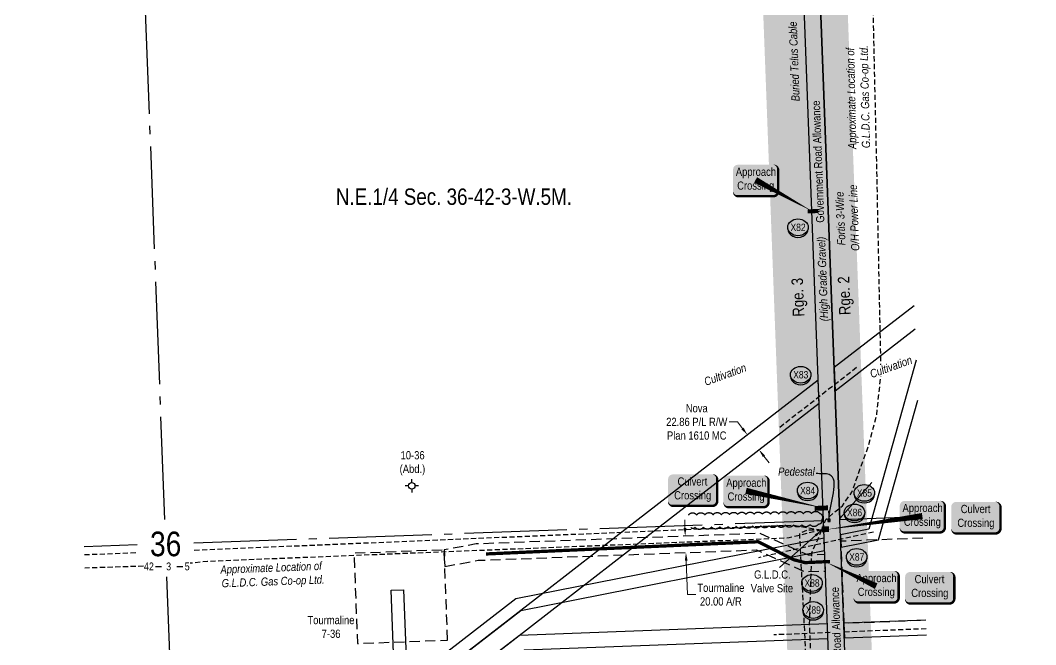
# Model space of a CAD drawing. Extents: x 665644 to 688844, y 5825051 to 5844826.
# Drawn here: x 682309 to 683546, y 5837903 to 5838665 of the extents above; entities that cross this region are included whole.
import ezdxf
from ezdxf.enums import TextEntityAlignment as Align

# ---------------------------------------------------------------- set-up
doc = ezdxf.new("R2010")
doc.units = 0
doc.header["$LTSCALE"] = 5
doc.header["$PDSIZE"] = 0.5
for name, pattern in [('0', [1, 1, 0]), ('foc-ACCESSROAD', [3.75, 2.5, -1.25]), ('foc-QUARTERLINE', [33, 25, -3, 2, -3]), ('UG_PIPE', [1.875, 1.25, -0.625])]:
    doc.linetypes.add(name, pattern=pattern)
doc.layers.get('Defpoints').update_dxf_attribs({"color": 9})
for name, color, linetype in [('10', 1, 'Continuous'), ('9', 3, 'Continuous'), ('AS-PIPE-UG', 44, 'UG_PIPE'), ('AS-PIPE-UG-T', 44, 'Continuous'), ('AS-POWER', 104, 'foc-POWER'), ('AS-ROADS', 254, 'Continuous'), ('AS-TELEPHONE', 224, 'foc-TEL'), ('AS-TELEPHONE-T', 224, 'Continuous'), ('C-SYMBOL', 7, 'Continuous'), ('CG-NOTES', 7, 'Continuous'), ('D-TXT', 6, 'Continuous'), ('F-AR', 190, 'foc-ACCESSROAD'), ('F-RW', 190, 'Continuous'), ('F-WS', 190, 'foc-ACCESSROAD'), ('F-WS-S', 190, 'Continuous'), ('L-ROAD-T', 7, 'Continuous'), ('L-SEC', 7, 'Continuous'), ('L-SECLBL', 7, 'Continuous'), ('L-SECQ', 8, 'foc-QUARTERLINE'), ('P-BUFFER-H 30m', 51, 'Continuous'), ('P-CROSSINGS', 250, 'Continuous'), ('T-BUSH', 110, '0')]:
    doc.layers.add(name, color=color, linetype=linetype)
for name, color, linetype, lineweight in [('F-AR-T', 190, 'Continuous', 9), ('F-RW-T', 190, 'Continuous', 9), ('T-TEXT', 48, 'Continuous', 18)]:
    doc.layers.add(name, color=color, linetype=linetype, lineweight=lineweight)
doc.layers.add('P-PROPOSED-WL4', color=7, linetype='Continuous', true_color=0x5b5bc8)
doc.styles.add('175L', font='ARIALN.TTF', dxfattribs={"height": 20})
doc.styles.add('80', font='ARIALN.TTF', dxfattribs={"height": 10})
doc.styles.add('80CG', font='ARIALN.TTF', dxfattribs={"height": 10})
doc.styles.add('80L', font='ARIALN.TTF', dxfattribs={"height": 10})
doc.styles.add('80LS', font='ARIALNI.TTF', dxfattribs={"height": 10})
doc.styles.add('Crossing', font='ARIALN.TTF', dxfattribs={"height": 10})
doc.styles.add('foc-LtypeFont', font='ARIALN.TTF', dxfattribs={"height": 7.35})
doc.styles.add('SIMPLEX', font='ARIALN.TTF')
doc.linetypes.add('foc-POWER', pattern='A,6,-1,["P",foc-LtypeFont,S=0.2,R=0,X=-0.625,Y=-0.75],-1.24,4', length=12.24)
doc.linetypes.add('foc-POWER-NOLINE', pattern='A,0,-4,["P",foc-LtypeFont,S=0.2,R=0,X=-0.625,Y=-0.75],-8.24', length=12.24)
doc.linetypes.add('foc-TEL', pattern='A,2,-1,["T",foc-LtypeFont,S=0.2,R=0,X=-0.425,Y=-0.75],-1.24,8', length=12.24)
doc.linetypes.add('foc-TEL-NOLINE', pattern='A,0,-2,["T",foc-LtypeFont,S=0.2,R=0,X=-0.425,Y=-0.75],-10.24', length=12.24)
doc.dimstyles.new('Compass 5 000', dxfattribs={"dimscale": 5, "dimtxt": 9, "dimasz": 2, "dimexe": 0.2, "dimexo": 0.0625, "dimgap": 0.5, "dimtad": 0, "dimtih": 1, "dimtoh": 1, "dimzin": 0, "dimdsep": 46, "dimtxsty": '80CG', "dimcen": 0.1, "dimse1": 1, "dimse2": 1, "dimclrd": 256, "dimclrt": 256, "dimaunit": 1, "dimadec": 4, "dimazin": 0, "dimtfac": 0.06, "dimtofl": 0, "dimtmove": 0, "dimatfit": 1, "dimfxl": 0.2, "dimtolj": 1, "dimtzin": 0, "dimlwd": -1, "dimarcsym": 0})

# ---------------------------------------------------------------- blocks, each defined once
blk = doc.blocks.new('L-SECLBL')
at = {"layer": '9', "color": 7}
for p, q in [((-5.1, -27.8), (-12.3, -27.8)), ((20.7, -27.8), (13.5, -27.8))]:
    blk.add_line(p, q, dxfattribs=at)
at = {"layer": '10', "color": 2, "style": 'SIMPLEX'}
blk.add_attdef('SEC', text='', height=30, dxfattribs=at).set_placement((0, 0), align=Align.MIDDLE)
at = {"layer": '10', "color": 5, "style": '80L'}
blk.add_attdef('TWP', text='', height=9.5, dxfattribs=at).set_placement((-14.4, -27.4), align=Align.MIDDLE_RIGHT)
blk.add_attdef('RGE', text='', height=9.5, dxfattribs=at).set_placement((3.6, -27.4), align=Align.MIDDLE_CENTER)
blk.add_attdef('MER', text='', height=9.5, dxfattribs=at).set_placement((23.2, -27.4), align=Align.MIDDLE_LEFT)
blk = doc.blocks.new('*U1129')
h = blk.add_hatch(color=59)
edge = h.paths.add_edge_path()
edge.add_line((-21.5, -20), (21.5, -20))
edge.add_arc((21.5, -14), 6, 270, 360)
edge.add_line((27.5, -14), (27.5, 12.5))
edge.add_arc((21.5, 12.5), 6, 0, 90)
edge.add_line((21.5, 18.5), (-21.5, 18.5))
edge.add_arc((-21.5, 12.5), 6, 90, 180)
edge.add_line((-27.5, 12.5), (-27.5, -14))
edge.add_arc((-21.5, -14), 6, 180, 270)
at = {"color": 1, "flags": 128}
blk.add_lwpolyline([(-62, 29.7, 0, 7.5, 0), (0, 0, 0, 0, 0)], format="xyseb", dxfattribs=at)
blk.add_lwpolyline([(-21.5, -20, 3, 3, 0), (21.5, -20, 3, 3, 0.414214), (27.5, -14, 3, 3, 0), (27.5, 12.5, 3, 0, 0.414214), (21.5, 18.5, 0, 0, 0), (-21.5, 18.5, 0, 0, 0.414214), (-27.5, 12.5, 0, 0, 0), (-27.5, -14, 0, 3, 0.414214)], format="xyseb", close=True, dxfattribs=at)
at = {"color": 1, "style": '80'}
blk.add_attdef('ENTER_TEXT_001', (-36, -5), '', height=10, dxfattribs=at)
blk = doc.blocks.new('*U1130')
h = blk.add_hatch(color=59)
edge = h.paths.add_edge_path()
edge.add_line((-21.5, -20), (21.5, -20))
edge.add_arc((21.5, -14), 6, 270, 360)
edge.add_line((27.5, -14), (27.5, 12.5))
edge.add_arc((21.5, 12.5), 6, 0, 90)
edge.add_line((21.5, 18.5), (-21.5, 18.5))
edge.add_arc((-21.5, 12.5), 6, 90, 180)
edge.add_line((-27.5, 12.5), (-27.5, -14))
edge.add_arc((-21.5, -14), 6, 180, 270)
at = {"color": 1, "flags": 128}
blk.add_lwpolyline([(-21.5, -20, 3, 3, 0), (21.5, -20, 3, 3, 0.414214), (27.5, -14, 3, 3, 0), (27.5, 12.5, 3, 0, 0.414214), (21.5, 18.5, 0, 0, 0), (-21.5, 18.5, 0, 0, 0.414214), (-27.5, 12.5, 0, 0, 0), (-27.5, -14, 0, 3, 0.414214)], format="xyseb", close=True, dxfattribs=at)
blk.add_lwpolyline([(-119.1, -16.8, 0, 7.5, 0), (0, 0, 0, 0, 0)], format="xyseb", dxfattribs=at)
at = {"color": 1, "style": '80'}
blk.add_attdef('ENTER_TEXT_001', (-36, -5), '', height=10, dxfattribs=at)
blk = doc.blocks.new('*U1131')
h = blk.add_hatch(color=59)
edge = h.paths.add_edge_path()
edge.add_line((-21.5, -20), (21.5, -20))
edge.add_arc((21.5, -14), 6, 270, 360)
edge.add_line((27.5, -14), (27.5, 12.5))
edge.add_arc((21.5, 12.5), 6, 0, 90)
edge.add_line((21.5, 18.5), (-21.5, 18.5))
edge.add_arc((-21.5, 12.5), 6, 90, 180)
edge.add_line((-27.5, 12.5), (-27.5, -14))
edge.add_arc((-21.5, -14), 6, 180, 270)
at = {"color": 1, "flags": 128}
blk.add_lwpolyline([(-21.5, -20, 3, 3, 0), (21.5, -20, 3, 3, 0.414214), (27.5, -14, 3, 3, 0), (27.5, 12.5, 3, 0, 0.414214), (21.5, 18.5, 0, 0, 0), (-21.5, 18.5, 0, 0, 0.414214), (-27.5, 12.5, 0, 0, 0), (-27.5, -14, 0, 3, 0.414214)], format="xyseb", close=True, dxfattribs=at)
blk.add_lwpolyline([(95.6, -21.2, 0, 7.5, 0), (0, 0, 0, 0, 0)], format="xyseb", dxfattribs=at)
at = {"color": 1, "style": '80'}
blk.add_attdef('ENTER_TEXT_001', (-36, -5), '', height=10, dxfattribs=at)
blk = doc.blocks.new('*U1132')
h = blk.add_hatch(color=59)
edge = h.paths.add_edge_path()
edge.add_line((-21.5, -20), (21.5, -20))
edge.add_arc((21.5, -14), 6, 270, 360)
edge.add_line((27.5, -14), (27.5, 12.5))
edge.add_arc((21.5, 12.5), 6, 0, 90)
edge.add_line((21.5, 18.5), (-21.5, 18.5))
edge.add_arc((-21.5, 12.5), 6, 90, 180)
edge.add_line((-27.5, 12.5), (-27.5, -14))
edge.add_arc((-21.5, -14), 6, 180, 270)
at = {"color": 1, "flags": 128}
blk.add_lwpolyline([(-21.5, -20, 3, 3, 0), (21.5, -20, 3, 3, 0.414214), (27.5, -14, 3, 3, 0), (27.5, 12.5, 3, 0, 0.414214), (21.5, 18.5, 0, 0, 0), (-21.5, 18.5, 0, 0, 0.414214), (-27.5, 12.5, 0, 0, 0), (-27.5, -14, 0, 3, 0.414214)], format="xyseb", close=True, dxfattribs=at)
blk.add_lwpolyline([(70, -38.8, 0, 7.5, 0), (0, 0, 0, 0, 0)], format="xyseb", dxfattribs=at)
at = {"color": 1, "style": '80'}
blk.add_attdef('ENTER_TEXT_001', (-36, -5), '', height=10, dxfattribs=at)
blk = doc.blocks.new('*U385')
h = blk.add_hatch(color=254)
edge = h.paths.add_edge_path()
edge.add_line((-24, -20), (24, -20))
edge.add_arc((24, -14), 6, 270, 360)
edge.add_line((30, -14), (30, 12.5))
edge.add_arc((24, 12.5), 6, 0, 90)
edge.add_line((24, 18.5), (-24, 18.5))
edge.add_arc((-24, 12.5), 6, 90, 180)
edge.add_line((-30, 12.5), (-30, -14))
edge.add_arc((-24, -14), 6, 180, 270)
at = {"color": 160, "flags": 128}
blk.add_lwpolyline([(-24, -20, 3, 3, 0), (24, -20, 3, 3, 0.414214), (30, -14, 3, 3, 0), (30, 12.5, 3, 0, 0.414214), (24, 18.5, 0, 0, 0), (-24, 18.5, 0, 0, 0.414214), (-30, 12.5, 0, 0, 0), (-30, -14, 0, 3, 0.414214)], format="xyseb", close=True, dxfattribs=at)
at = {"color": 160, "style": '80'}
blk.add_attdef('ENTER_TEXT_001', (-26.8, -4.9), '', height=10, dxfattribs=at)
blk = doc.blocks.new('*D1410')
at = {"layer": 'Defpoints', "color": 0, "transparency": 16777216}
for p in [(682902.7, 5838027.6), (682903.5, 5838007.6), (683120.1, 5838015.7)]:
    blk.add_point(p, dxfattribs=at)
at = {"layer": 'F-AR-T', "transparency": 16777216}
for p, q in [((683118.9, 5838045.7), (683118.6, 5838055.7)), ((683120.4, 5838005.7), (683122, 5837964.4)), ((683122, 5837964.4), (683132, 5837964.4))]:
    blk.add_line(p, q, dxfattribs=at)
for points in [[(683120.6, 5838045.7), (683117.3, 5838045.6), (683119.3, 5838035.7)], [(683122.1, 5838005.8), (683118.8, 5838005.6), (683120.1, 5838015.7)]]:
    blk.add_solid(points, dxfattribs=at)
at = {"layer": 'F-AR-T', "transparency": 16777216, "insert": (683162.7, 5837964.4), "char_height": 10, "attachment_point": 5, "style": '80CG'}
blk.add_mtext('\\A1;Tourmaline\\P20.00 A/R', dxfattribs=at)
blk = doc.blocks.new('*D1430')
at = {"layer": 'Defpoints', "color": 0, "transparency": 16777216}
for p in [(683193.6, 5838158), (683207.6, 5838139.9), (683209.1, 5838141.1)]:
    blk.add_point(p, dxfattribs=at)
at = {"layer": 'F-RW-T', "transparency": 16777216}
for p, q in [((683182.9, 5838175), (683172.9, 5838175)), ((683189, 5838167.1), (683182.9, 5838175)), ((683215.2, 5838133.2), (683221.4, 5838125.3))]:
    blk.add_line(p, q, dxfattribs=at)
for points in [[(683190.3, 5838168.1), (683187.7, 5838166.1), (683195.1, 5838159.2)], [(683216.6, 5838134.2), (683213.9, 5838132.2), (683209.1, 5838141.1)]]:
    blk.add_solid(points, dxfattribs=at)
at = {"layer": 'F-RW-T', "transparency": 16777216, "insert": (683133.3, 5838175), "char_height": 10, "attachment_point": 5, "style": '80CG'}
blk.add_mtext('\\A1;Nova\\P22.86 P/L R/W\\PPlan 1610 MC', dxfattribs=at)
blk = doc.blocks.new('xing2')
h = blk.add_hatch(color=50)
h.dxf.hatch_style = 1
edge = h.paths.add_edge_path()
edge.add_ellipse((0, 0), major_axis=(-12.5, 0), ratio=0.816297, start_angle=0, end_angle=360)
h = blk.add_hatch(color=250)
h.dxf.hatch_style = 1
edge = h.paths.add_edge_path()
edge.add_ellipse((0, -2), major_axis=(-12.5, 0), ratio=0.816297, start_angle=0, end_angle=180)
edge.add_line((12.5, -2), (12.5, 0))
edge.add_ellipse((0, 0), major_axis=(-12.5, 0), ratio=0.816297, start_angle=0, end_angle=180, ccw=False)
edge.add_line((-12.5, 0), (-12.5, -2))
at = {"color": 250}
blk.add_ellipse((0, 0), major_axis=(-12.5, 0), ratio=0.816297, dxfattribs=at)
blk.add_ellipse((0, -2), major_axis=(-12.5, 0), ratio=0.816297, start_param=0, end_param=3.141593, dxfattribs=at)
at = {"color": 250, "style": 'Crossing'}
blk.add_attdef('CROSSING', text='', height=9, dxfattribs=at).set_placement((0.1, 0), align=Align.MIDDLE_CENTER)
at = {"color": 250, "style": 'Crossing', "flags": 1}
for tag, p in [('OWNER', (0.1, -12.5)), ('DESCRIPTION', (0.1, -25.8)), ('LOCATION', (0.1, -39.3)), ('DWG_REF', (0.1, -52.8))]:
    blk.add_attdef(tag, text='', height=9, dxfattribs=at).set_placement(p, align=Align.MIDDLE_CENTER)
blk = doc.blocks.new('GABD')
for p, q in [((-0.81, 0), (-1.62, 0)), ((0, 0.81), (0, 1.62)), ((1.62, 0), (0.81, 0)), ((0, -0.81), (0, -1.62))]:
    blk.add_line(p, q)
blk.add_circle((0, 0), 0.8)

msp = doc.modelspace()

# ---------------------------------------------------------------- hatches: boundary and pattern name
at = {"layer": 'AS-TELEPHONE-T'}
h = msp.add_hatch(color=256, dxfattribs=at)
h.dxf.hatch_style = 1
h.paths.add_polyline_path([(683296.016, 5838056.622), (683293.016, 5838056.622), (683293.016, 5838053.622), (683296.016, 5838053.622)])
at = {"layer": 'P-BUFFER-H 30m'}
h = msp.add_hatch(color=256, dxfattribs=at)
h.dxf.hatch_style = 1
edge = h.paths.add_edge_path()
edge.add_line((677193.269, 5828855.566), (677090.336, 5828851.801))
edge.add_line((677090.336, 5828851.801), (677088.023, 5828904.381))
edge.add_arc((677137.974, 5828906.578), 50, 92.094528, 182.519115, ccw=False)
edge.add_line((677136.147, 5828956.545), (677941.688, 5828986.006))
edge.add_line((677941.688, 5828986.006), (678734.42, 5829015.192))
edge.add_line((678734.42, 5829015.192), (678774.367, 5829016.654))
edge.add_line((678774.367, 5829016.654), (678795.396, 5829017.452))
edge.add_arc((678838.014, 5828991.303), 50, 92.178655, 148.468111, ccw=False)
edge.add_line((678836.113, 5829041.267), (679095.938, 5829051.152))
edge.add_line((679095.938, 5829051.152), (679103.036, 5829053.873))
edge.add_arc((679120.935, 5829007.187), 50, 92.18666, 110.977343, ccw=False)
edge.add_line((679119.028, 5829057.15), (679561.069, 5829074.029))
edge.add_arc((679566.877, 5829024.367), 50, 92.195397, 96.670962, ccw=False)
edge.add_line((679564.962, 5829074.33), (680316.8, 5829103.153))
edge.add_line((680316.8, 5829103.153), (680289.023, 5829852.071))
edge.add_line((680289.023, 5829852.071), (680264.048, 5830522.758))
edge.add_arc((680314.013, 5830524.619), 50, 133.261285, 182.132573, ccw=False)
edge.add_line((680279.747, 5830561.031), (680276.19, 5830656.553))
edge.add_line((680276.19, 5830656.553), (680246.206, 5831460.205))
edge.add_line((680246.206, 5831460.205), (680215.344, 5832284.366))
edge.add_arc((680265.309, 5832286.237), 50, 92.148626, 182.144523, ccw=False)
edge.add_line((680263.435, 5832336.202), (681068.877, 5832366.421))
edge.add_line((681068.877, 5832366.421), (681821.394, 5832394.722))
edge.add_line((681821.394, 5832394.722), (681805.592, 5832816.244))
edge.add_arc((681855.557, 5832818.117), 50, 143.113192, 182.146882, ccw=False)
edge.add_line((681815.566, 5832848.129), (681834.727, 5832873.661))
edge.add_arc((681874.718, 5832843.649), 50, 2.145927, 143.113192, ccw=False)
edge.add_line((681924.683, 5832845.521), (681941.407, 5832399.199))
edge.add_line((681941.407, 5832399.199), (682694.704, 5832426.991))
edge.add_line((682694.704, 5832426.991), (683448.053, 5832454.846))
edge.add_line((683448.053, 5832454.846), (683412.213, 5833411.237))
edge.add_arc((683462.178, 5833413.109), 50, 133.565482, 182.146115, ccw=False)
edge.add_line((683427.719, 5833449.338), (683406.04, 5834013.774))
edge.add_line((683406.04, 5834013.774), (683375.91, 5834817.728))
edge.add_line((683375.91, 5834817.728), (683346.274, 5835616.304))
edge.add_line((683346.274, 5835616.304), (683345.971, 5835624.47))
edge.add_arc((683395.936, 5835626.324), 50, 171.348033, 182.125311, ccw=False)
edge.add_arc((683395.097, 5835645.629), 50, 182.142372, 193.631033, ccw=False)
edge.add_line((683345.132, 5835643.76), (683345.021, 5835646.731))
edge.add_line((683345.021, 5835646.731), (683335.11, 5835911.648))
edge.add_arc((683366.567, 5835950.513), 50, 182.141669, 231.014692, ccw=False)
edge.add_line((683316.601, 5835948.644), (683298.039, 5836445.008))
edge.add_line((683298.039, 5836445.008), (683267.917, 5837249.164))
edge.add_line((683267.917, 5837249.164), (683237.717, 5838052.934))
edge.add_line((683237.717, 5838052.934), (683209.07, 5838812.752))
edge.add_line((683209.07, 5838812.752), (683139.449, 5838810.244))
edge.add_arc((683137.649, 5838860.212), 50, 205.68511, 272.063103, ccw=False)
edge.add_arc((683124.628, 5838876.927), 50, 182.119792, 230.149866, ccw=False)
edge.add_line((683074.663, 5838875.077), (683017.909, 5840408.349))
edge.add_arc((683049.4, 5840447.187), 50, 182.145622, 230.963518, ccw=False)
edge.add_line((682999.435, 5840445.315), (682997.691, 5840491.846))
edge.add_line((682997.691, 5840491.846), (682967.908, 5841296.329))
edge.add_line((682967.908, 5841296.329), (682938.387, 5842093.709))
edge.add_arc((682988.352, 5842095.559), 50, 111.056679, 182.120317, ccw=False)
edge.add_arc((683005.084, 5842106.218), 50, 91.93417, 133.94126, ccw=False)
edge.add_line((683003.396, 5842156.19), (683115.102, 5842159.962))
edge.add_arc((683116.789, 5842109.99), 50, 73.049626, 91.934171, ccw=False)
edge.add_arc((683171.26, 5842288.71), 136.837, 253.049626, 272.060035)
edge.add_arc((683177.977, 5842101.994), 50, 91.934143, 92.060035, ccw=False)
edge.add_line((683176.289, 5842151.966), (683814.64, 5842173.523))
edge.add_line((683814.64, 5842173.523), (684621.661, 5842200.776))
edge.add_line((684621.661, 5842200.776), (684641.583, 5842201.582))
edge.add_line((684641.583, 5842201.582), (685446.139, 5842234.14))
edge.add_line((685446.139, 5842234.14), (685960.118, 5842255.042))
edge.add_arc((685970.6, 5841999.021), 256.236, 75.235843, 92.344426, ccw=False)
edge.add_arc((686023.158, 5842198.447), 50, 25.111824, 75.237538, ccw=False)
edge.add_line((686068.432, 5842219.666), (686069.06, 5842218.328))
edge.add_line((686069.06, 5842218.328), (686069.117, 5842218.206))
edge.add_line((686069.117, 5842218.206), (686151.794, 5842041.802))
edge.add_line((686151.794, 5842041.802), (686199.9, 5842064.349))
edge.add_arc((686221.119, 5842019.075), 50, 28.961833, 115.111824, ccw=False)
edge.add_arc((684692.829, 5841173.26), 1796.733, 27.368596, 28.961833, ccw=False)
edge.add_arc((686159.441, 5842138.172), 189.59, 312.879002, 331.455065)
edge.add_arc((686369.908, 5842023.684), 50, 151.393766, 151.455059, ccw=False)
edge.add_line((686326.011, 5842047.623), (686381.479, 5842149.331))
edge.add_arc((686653.533, 5842001.316), 309.713, 123.621492, 151.450949, ccw=False)
edge.add_arc((686531.973, 5842256.565), 50, 92.201047, 176.958117, ccw=False)
edge.add_line((686530.053, 5842306.528), (686619.657, 5842309.972))
edge.add_arc((686643.221, 5842265.873), 50, 92.204612, 118.118042, ccw=False)
edge.add_line((686641.298, 5842315.836), (687072.891, 5842332.451))
edge.add_line((687072.891, 5842332.451), (687822.064, 5842360.601))
edge.add_line((687822.064, 5842360.601), (687807.746, 5842732.726))
edge.add_line((687807.746, 5842732.726), (687793.2, 5843110.266))
edge.add_line((687793.2, 5843110.266), (687764.495, 5843859.411))
edge.add_line((687764.495, 5843859.411), (687743.267, 5843858.637))
edge.add_arc((687741.445, 5843908.604), 50, 182.098258, 272.088052, ccw=False)
edge.add_line((687691.478, 5843906.773), (687690.919, 5843922.037))
edge.add_line((687690.919, 5843922.037), (687685.175, 5843921.826))
edge.add_arc((687683.342, 5843971.793), 50, 182.100577, 272.100577, ccw=False)
edge.add_line((687633.376, 5843969.96), (687633.266, 5843972.958))
edge.add_arc((687683.232, 5843974.791), 50, 92.100577, 182.100577, ccw=False)
edge.add_line((687681.4, 5844024.757), (687740.11, 5844026.91))
edge.add_arc((687741.943, 5843976.944), 50, 2.098258, 92.100577, ccw=False)
edge.add_line((687791.909, 5843978.775), (687792.469, 5843963.499))
edge.add_line((687792.469, 5843963.499), (687813.608, 5843964.27))
edge.add_arc((687815.43, 5843914.303), 50, 2.194388, 92.088052, ccw=False)
edge.add_line((687865.394, 5843916.218), (687896.124, 5843114.22))
edge.add_line((687896.124, 5843114.22), (687910.67, 5842736.689))
edge.add_line((687910.67, 5842736.689), (687927.027, 5842311.553))
edge.add_arc((687877.064, 5842309.631), 50, -87.848159, 2.203367, ccw=False)
edge.add_line((687878.942, 5842259.666), (687076.807, 5842229.526))
edge.add_line((687076.807, 5842229.526), (686670.09, 5842213.869))
edge.add_arc((686646.522, 5842257.966), 50, 272.201051, 298.122091, ccw=False)
edge.add_line((686648.442, 5842208.003), (686596.388, 5842206.002))
edge.add_arc((686560.226, 5842240.533), 50, 291.298983, 316.321618, ccw=False)
edge.add_arc((686653.529, 5842001.211), 206.866, 111.298983, 121.896872)
edge.add_arc((686653.557, 5842001.471), 206.66, 121.941438, 151.489667)
edge.add_arc((686425.335, 5842125.444), 53.06, 331.393824, 331.484794, ccw=False)
edge.add_line((686471.918, 5842100.039), (686416.45, 5841998.332))
edge.add_arc((686159.441, 5842138.172), 292.59, 301.108355, 331.449231, ccw=False)
edge.add_arc((686284.777, 5841930.468), 50, 298.449673, 301.108355, ccw=False)
edge.add_line((686308.597, 5841886.506), (686291.758, 5841877.383))
edge.add_arc((686267.939, 5841921.345), 50, 205.404975, 298.449673, ccw=False)
edge.add_arc((684692.829, 5841173.26), 1693.733, 25.404975, 25.750387)
edge.add_arc((684692.829, 5841173.26), 1693.733, 25.750387, 25.872374)
edge.add_arc((684692.829, 5841173.26), 1693.733, 25.872374, 27.286963)
edge.add_line((686198.086, 5841949.747), (686147.516, 5841926.046))
edge.add_arc((686126.297, 5841971.32), 50, 205.111824, 295.111824, ccw=False)
edge.add_line((686081.023, 5841950.1), (685986.671, 5842151.411))
edge.add_arc((685970.594, 5841998.967), 153.289, 83.979554, 92.346249)
edge.add_line((685964.318, 5842152.128), (685450.314, 5842131.225))
edge.add_line((685450.314, 5842131.225), (684645.747, 5842098.667))
edge.add_line((684645.747, 5842098.667), (684625.647, 5842097.854))
edge.add_arc((684623.626, 5842147.813), 50, 271.93414, 272.316338, ccw=False)
edge.add_line((684625.314, 5842097.841), (683818.117, 5842070.582))
edge.add_line((683818.117, 5842070.582), (683179.82, 5842049.027))
edge.add_arc((683171.26, 5842288.71), 239.836, 255.283109, 272.045257, ccw=False)
edge.add_line((683110.332, 5842056.742), (683042.91, 5842054.466))
edge.add_line((683042.91, 5842054.466), (683070.838, 5841300.139))
edge.add_line((683070.838, 5841300.139), (683100.62, 5840495.68))
edge.add_line((683100.62, 5840495.68), (683101.228, 5840479.451))
edge.add_arc((683069.751, 5840440.602), 50, 2.119826, 50.984286, ccw=False)
edge.add_line((683119.717, 5840442.452), (683176.263, 5838914.799))
edge.add_arc((683139.864, 5838880.519), 50, 43.036828, 43.28391, ccw=False)
edge.add_line((683176.41, 5838914.642), (683258.239, 5838917.59))
edge.add_arc((683260.039, 5838867.622), 50, 2.159178, 92.063103, ccw=False)
edge.add_line((683310.003, 5838869.506), (683340.644, 5838056.808))
edge.add_line((683340.644, 5838056.808), (683370.844, 5837253.025))
edge.add_line((683370.844, 5837253.025), (683400.967, 5836448.86))
edge.add_line((683400.967, 5836448.86), (683418.01, 5835993.127))
edge.add_arc((683386.553, 5835954.262), 50, 2.142401, 51.013902, ccw=False)
edge.add_line((683436.518, 5835956.131), (683446.074, 5835700.688))
edge.add_line((683446.074, 5835700.688), (683600.399, 5835706.872))
edge.add_line((683600.399, 5835706.872), (683603.406, 5835706.992))
edge.add_line((683603.406, 5835706.992), (684089.691, 5835726.416))
edge.add_line((684089.691, 5835726.416), (684311.983, 5835735.295))
edge.add_line((684311.983, 5835735.295), (684841.261, 5835756.416))
edge.add_line((684841.261, 5835756.416), (684873.734, 5835780.118))
edge.add_arc((684903.212, 5835739.731), 50, 36.125072, 126.125473, ccw=False)
edge.add_line((684943.598, 5835769.209), (684946.083, 5835765.805))
edge.add_line((684946.083, 5835765.805), (684975.416, 5835766.987))
edge.add_arc((684977.43, 5835717.028), 50, -29.571573, 92.308021, ccw=False)
edge.add_line((685020.917, 5835692.352), (685015.074, 5835682.056))
edge.add_line((685015.074, 5835682.056), (685003.195, 5835661.117))
edge.add_arc((684959.707, 5835685.791), 50, 272.287823, 330.431041, ccw=False)
edge.add_line((684961.703, 5835635.831), (684201.401, 5835605.456))
edge.add_line((684201.401, 5835605.456), (683450.859, 5835575.476))
edge.add_line((683450.859, 5835575.476), (683478.838, 5834821.566))
edge.add_line((683478.838, 5834821.566), (683508.966, 5834017.678))
edge.add_line((683508.966, 5834017.678), (683532.198, 5833412.795))
edge.add_arc((683482.235, 5833410.876), 50, -46.492144, 2.199485, ccw=False)
edge.add_line((683516.657, 5833374.612), (683552.966, 5832405.714))
edge.add_arc((683503.001, 5832403.842), 50, -87.882475, 2.146115, ccw=False)
edge.add_line((683504.849, 5832353.876), (682698.506, 5832324.062))
edge.add_line((682698.506, 5832324.062), (681892.272, 5832294.317))
edge.add_arc((681890.428, 5832344.283), 50, 264.057705, 272.112898, ccw=False)
edge.add_arc((681876.342, 5832343.751), 50, 272.153458, 280.264602, ccw=False)
edge.add_line((681878.221, 5832293.787), (681072.743, 5832263.494))
edge.add_line((681072.743, 5832263.494), (680320.255, 5832235.262))
edge.add_line((680320.255, 5832235.262), (680349.134, 5831464.053))
edge.add_line((680349.134, 5831464.053), (680379.118, 5830660.39))
edge.add_line((680379.118, 5830660.39), (680384.188, 5830524.23))
edge.add_arc((680334.223, 5830522.37), 50, -46.738895, 2.132739, ccw=False)
edge.add_line((680368.489, 5830485.958), (680391.951, 5829855.896))
edge.add_line((680391.951, 5829855.896), (680421.691, 5829054.073))
edge.add_arc((680371.726, 5829052.22), 50, -87.804603, 2.124156, ccw=False)
edge.add_line((680373.641, 5829002.256), (679575.799, 5828971.671))
edge.add_arc((679569.977, 5829021.331), 50, 272.18666, 276.68636, ccw=False)
edge.add_line((679571.885, 5828971.367), (679131.721, 5828954.56))
edge.add_line((679131.721, 5828954.56), (679124.62, 5828951.838))
edge.add_arc((679106.72, 5828998.524), 50, 272.178655, 290.977343, ccw=False)
edge.add_line((679108.621, 5828948.56), (678884.591, 5828940.037))
edge.add_arc((678841.971, 5828966.182), 50, 272.187731, 328.473443, ccw=False)
edge.add_line((678843.88, 5828916.218), (678778.197, 5828913.709))
edge.add_arc((678776.288, 5828963.673), 50, 272.073065, 272.187731, ccw=False)
edge.add_line((678778.097, 5828913.705), (678738.127, 5828912.259))
edge.add_line((678738.127, 5828912.259), (677945.465, 5828883.075))
edge.add_line((677945.465, 5828883.075), (677193.269, 5828855.566))

# ---------------------------------------------------------------- linework, layer by layer
at = {"layer": 'AS-PIPE-UG', "flags": 128}
for points in [[(683285.731, 5838043.209), (683290.464, 5838055.818), (683310.821, 5838072.73), (683322.25, 5838089.164), (683342.84, 5838146.415), (683352.524, 5838182.283), (683358.007, 5838234.454), (683353.186, 5838466.994), (683344.179, 5838867.848), (683332.682, 5839233.412), (683332.682, 5839413.825), (683329.534, 5839520.15), (683328.097, 5839689.236), (683327.617, 5839702.648), (683325.278, 5840178.727), (683322.796, 5840205.996), (683337.84, 5840250.076)], [(683328.219, 5838241.194), (683234.542, 5838168.359)], [(683285.731, 5838043.209), (683276.013, 5838040.985), (683245.935, 5838033.495), (683213.807, 5838032.01), (682536.864, 5838004.829), (682515.638, 5838002.634)], [(682520.899, 5838018.749), (683250.115, 5838049.222), (683285.731, 5838043.209)], [(683233.43, 5837251.563), (683166.989, 5837468.326), (683152.614, 5837743.629), (683159.391, 5837749.435), (683278.467, 5837751.437), (683270.808, 5837929.147), (683273.499, 5838015.299), (683285.731, 5838043.209)], [(683285.731, 5838043.209), (683268.314, 5838043.078), (683258.393, 5838038.819), (683276.93, 5837679.067), (683273.607, 5837652.258), (683265.94, 5837629.923), (683259.904, 5837607.913), (683254.358, 5837607.75)], [(683348.556, 5838040.697), (683208.387, 5838009.469)], [(682386.964, 5838013.152), (682451.404, 5838015.845)], [(682458.889, 5837999.08), (682387.57, 5837996.733)], [(683413.05, 5837922.709), (683313.04, 5837918.742)], [(683295.937, 5837918.064), (683227.074, 5837915.333)], [(683295.937, 5837918.064), (683227.074, 5837915.333)]]:
    msp.add_lwpolyline(points, dxfattribs=at)
at = {"layer": 'AS-POWER', "linetype": 'foc-POWER-NOLINE', "flags": 128}
msp.add_lwpolyline([(683338.104, 5837251.819), (683307.897, 5838055.585), (683277.37, 5838865.269)], dxfattribs=at)
at = {"layer": 'AS-POWER', "flags": 128}
msp.add_lwpolyline([(683307.832, 5838057.312), (683346.741, 5838101.088)], dxfattribs=at)
at = {"layer": 'AS-ROADS', "flags": 128}
for points, const_width in [([(683281.574, 5838432.198), (683268.584, 5838431.708)], 5), ([(683293.232, 5838070.188), (683277.029, 5838069.512)], 6), ([(683294.545, 5838044.233), (683285.705, 5838043.901)], 7), ([(683295.622, 5838004.815), (683265.375, 5838003.398), (683251.612, 5838006.94), (683208.21, 5838028.915), (682876.41, 5838013.997)], 4)]:
    msp.add_lwpolyline(points, dxfattribs=dict(at, const_width=const_width))
at = {"layer": 'AS-TELEPHONE', "linetype": 'foc-TEL-NOLINE', "flags": 128}
msp.add_lwpolyline([(683378.194, 5835642.744), (683348.12, 5836446.855), (683317.998, 5837251.014), (683287.798, 5838054.79), (683257.27, 5838864.495)], dxfattribs=at)
at = {"layer": 'AS-TELEPHONE-T', "flags": 128}
msp.add_lwpolyline([(683296.016, 5838056.622), (683293.016, 5838056.622), (683293.016, 5838053.622), (683296.016, 5838053.622)], close=True, dxfattribs=at)
msp.add_lwpolyline([(683293.016, 5838056.622), (683296.016, 5838053.622)], dxfattribs=at)
at = {"layer": 'F-AR', "flags": 128}
msp.add_lwpolyline([(682826.218, 5837998.683), (682866.695, 5838006.223), (683206.102, 5838018.918), (683265.453, 5837992.287), (683290.112, 5837993.213), (683289.361, 5838013.199), (683269.375, 5838012.448), (683210.026, 5838039.079), (682864.477, 5838026.154), (682825.459, 5838018.885)], close=True, dxfattribs=at)
at = {"layer": 'F-RW', "flags": 128}
for points in [[(683398.295, 5838316.714), (683300.899, 5838241.202), (683301.958, 5838213.101), (683399.347, 5838288.608)], [(683400.775, 5838250.472), (683342.976, 5838044.194), (683308.583, 5838037.384), (683309.155, 5838022.207), (683354.931, 5838031.271), (683402.612, 5838201.438)], [(682405.26, 5837518.025), (682502.232, 5837593.154), (682969.09, 5837955.063), (683088.584, 5838047.694), (683282.401, 5838197.941), (683281.341, 5838226.039), (683049.482, 5838046.302), (682945.497, 5837965.693), (682919.039, 5837945.183), (682501.233, 5837621.302), (682404.221, 5837546.14)], [(682404.221, 5837546.14), (682501.233, 5837621.302), (682791.803, 5837846.556), (682919.039, 5837945.183), (683289.176, 5838018.254), (683288.603, 5838033.427), (682912.654, 5837959.21), (682500.539, 5837639.74), (682403.54, 5837564.588)], [(682764.114, 5837882.162), (682760.733, 5837969.713), (682775.719, 5837970.288), (682778.94, 5837887.594)], [(683412.651, 5837933.363), (683312.634, 5837929.604), (683313.308, 5837911.617), (683413.327, 5837915.376)], [(682422.202, 5837059.569), (682523.829, 5837063.229), (682712.083, 5837199.243), (682802.086, 5837264.358), (682793.315, 5837581.544), (682869.506, 5837855.09), (682923.521, 5837896.962), (683293.206, 5837910.862), (683292.53, 5837928.849), (682917.064, 5837914.732), (682853.766, 5837865.663), (682775.247, 5837583.759), (682783.662, 5837279.421), (682689.407, 5837211.291), (682516.019, 5837085.962), (682421.374, 5837082.554)]]:
    msp.add_lwpolyline(points, dxfattribs=at)
at = {"layer": 'F-WS', "flags": 128}
msp.add_lwpolyline([(683408.909, 5838033.293), (683308.876, 5838029.534), (683312.632, 5837929.604), (683412.651, 5837933.363)], dxfattribs=at)
msp.add_lwpolyline([(682829.589, 5837908.963), (682825.459, 5838018.885), (682715.536, 5838014.755), (682719.666, 5837904.833)], close=True, dxfattribs=at)
at = {"layer": 'L-SEC', "flags": 128}
for points in [[(683287.798, 5838054.79), (683257.27, 5838864.495)], [(683277.37, 5838865.269), (683307.897, 5838055.585)], [(683338.104, 5837251.819), (683307.897, 5838055.585)], [(683317.998, 5837251.014), (683287.798, 5838054.79)]]:
    msp.add_lwpolyline(points, dxfattribs=at)
at = {"layer": 'L-SECQ', "flags": 128}
for points in [[(682484.858, 5838056.213), (682455.516, 5838835.613)], [(683407.718, 5838059.183), (683307.897, 5838055.585)], [(682520.429, 5838027.458), (683287.798, 5838054.79)], [(682451.19, 5838024.992), (682386.611, 5838022.691)], [(682516.149, 5837222.136), (682487.486, 5837986.263)]]:
    msp.add_lwpolyline(points, dxfattribs=at)
at = {"layer": 'T-BUSH', "flags": 128}
msp.add_lwpolyline([(683123.285, 5838061.471, -0.52056705), (683133.283, 5838061.593, -0.52056705), (683143.281, 5838061.716, -0.52056705), (683153.279, 5838061.838, -0.52056705), (683163.277, 5838061.96, -0.52056705), (683173.275, 5838062.083, -0.52056705), (683183.273, 5838062.205, -0.52056705), (683193.271, 5838062.328, -0.52056705), (683203.269, 5838062.45, -0.52056705), (683213.268, 5838062.572, -0.52056705), (683223.266, 5838062.695, -0.52056705), (683233.264, 5838062.817, -0.52056705), (683243.262, 5838062.939, -0.52056705), (683253.26, 5838063.062, -0.52056705), (683263.258, 5838063.184, -0.52056705), (683273.256, 5838063.306, -0.52056705), (683283.254, 5838063.429, -0.52056705), (683285.636, 5838055.842, -0.52056705), (683281.268, 5838050.103, -0.52056705), (683271.273, 5838049.854, -0.52056705), (683261.277, 5838049.605, -0.52056705), (683251.281, 5838049.356, -0.52056705), (683241.285, 5838049.107, -0.52056705), (683231.29, 5838048.858, -0.52056705), (683221.294, 5838048.609, -0.52056705), (683211.298, 5838048.36, -0.52056705), (683201.303, 5838048.111, -0.52056705), (683191.307, 5838047.862, -0.52056705), (683181.311, 5838047.612, -0.52056705), (683171.316, 5838047.363, -0.52056705), (683161.32, 5838047.114, -0.52056705), (683151.324, 5838046.865, -0.52056705), (683141.328, 5838046.616, -0.52056705), (683131.333, 5838046.367, -0.52056705), (683126.156, 5838046.238, -0.52056705)], format="xyb", dxfattribs=at)

# ---------------------------------------------------------------- block references
at = {"layer": 'CG-NOTES'}
ref = msp.add_blockref('*U1132', (683205.029, 5838470.146), dxfattribs=dict(at, xscale=0.998951045218288, yscale=0.998951045218288, zscale=0.998951045218288))
ref.add_attrib('ENTER_TEXT_001', 'Approach', (683180.93, 5838475.033), dxfattribs={"layer": '0', "color": 1, "height": 9.9895, "style": '80'})
ref.add_attrib('ENTER_TEXT_002', 'Crossing', (683182.576, 5838458.206), dxfattribs={"layer": '0', "color": 1, "height": 9.9895, "style": '80'})
ref = msp.add_blockref('*U385', (683128.28, 5838092.574), dxfattribs=at)
ref.add_attrib('ENTER_TEXT_001', 'Culvert', (683109.9, 5838097.377), dxfattribs={"layer": '0', "color": 160, "height": 10, "style": '80'})
ref.add_attrib('ENTER_TEXT_002', 'Crossing', (683105.804, 5838080.533), dxfattribs={"layer": '0', "color": 160, "height": 10, "style": '80'})
ref = msp.add_blockref('*U1131', (683193.331, 5838090.98), dxfattribs=dict(at, xscale=0.998951045218288, yscale=0.998951045218288, zscale=0.998951045218288))
ref.add_attrib('ENTER_TEXT_001', 'Approach', (683169.233, 5838095.867), dxfattribs={"layer": '0', "color": 1, "height": 9.9895, "style": '80'})
ref.add_attrib('ENTER_TEXT_002', 'Crossing', (683170.879, 5838079.04), dxfattribs={"layer": '0', "color": 1, "height": 9.9895, "style": '80'})
ref = msp.add_blockref('*U1130', (683408.223, 5838060.227), dxfattribs=dict(at, xscale=0.998951045218288, yscale=0.998951045218288, zscale=0.998951045218288))
ref.add_attrib('ENTER_TEXT_001', 'Approach', (683384.125, 5838065.114), dxfattribs={"layer": '0', "color": 1, "height": 9.9895, "style": '80'})
ref.add_attrib('ENTER_TEXT_002', 'Crossing', (683385.771, 5838048.287), dxfattribs={"layer": '0', "color": 1, "height": 9.9895, "style": '80'})
ref = msp.add_blockref('*U385', (683473.468, 5838059.028), dxfattribs=at)
ref.add_attrib('ENTER_TEXT_001', 'Culvert', (683455.089, 5838063.831), dxfattribs={"layer": '0', "color": 160, "height": 10, "style": '80'})
ref.add_attrib('ENTER_TEXT_002', 'Crossing', (683450.992, 5838046.987), dxfattribs={"layer": '0', "color": 160, "height": 10, "style": '80'})
ref = msp.add_blockref('*U1129', (683352.018, 5837974.746), dxfattribs=dict(at, xscale=0.998951045218288, yscale=0.998951045218288, zscale=0.998951045218288))
ref.add_attrib('ENTER_TEXT_001', 'Approach', (683327.92, 5837979.633), dxfattribs={"layer": '0', "color": 1, "height": 9.9895, "style": '80'})
ref.add_attrib('ENTER_TEXT_002', 'Crossing', (683329.565, 5837962.806), dxfattribs={"layer": '0', "color": 1, "height": 9.9895, "style": '80'})
ref = msp.add_blockref('*U385', (683417.263, 5837973.547), dxfattribs=at)
ref.add_attrib('ENTER_TEXT_001', 'Culvert', (683398.883, 5837978.35), dxfattribs={"layer": '0', "color": 160, "height": 10, "style": '80'})
ref.add_attrib('ENTER_TEXT_002', 'Crossing', (683394.787, 5837961.506), dxfattribs={"layer": '0', "color": 160, "height": 10, "style": '80'})
at = {"layer": 'F-WS-S', "xscale": 4.999999999999987, "yscale": 4.999999999999987, "zscale": 4.999999999999987}
msp.add_blockref('GABD', (682785.85, 5838097.026), dxfattribs=at)
at = {"layer": 'L-SECLBL'}
msp.add_blockref('L-SECLBL', (682485.987, 5838026.231), dxfattribs=at).add_auto_attribs({'SEC': '36', 'TWP': '42', 'RGE': '3', 'MER': '5'})
at = {"layer": 'P-CROSSINGS'}
for p, values in [((683256.697, 5838412.275), {'CROSSING': 'X82'}), ((683259.98, 5838232.551), {'CROSSING': 'X83'}), ((683268.44, 5838091.286), {'CROSSING': 'X84'}), ((683337.593, 5838088.419), {'CROSSING': 'X85'}), ((683325.539, 5838064.543), {'CROSSING': 'X86'}), ((683328.208, 5838010.368), {'CROSSING': 'X87'}), ((683273.77, 5837978.602), {'CROSSING': 'X88'}), ((683275.249, 5837945.671), {'CROSSING': 'X89'})]:
    msp.add_blockref('xing2', p, dxfattribs=at).add_auto_attribs(values)

# ---------------------------------------------------------------- texts
at = {"layer": 'AS-PIPE-UG', "char_height": 10, "attachment_point": 1, "style": '175L'}
for insert, rotation in [((683318.411, 5838487.688), 91.287236), ((682532.714, 5837999.134), 2.156623)]:
    msp.add_mtext_dynamic_manual_height_columns('\\pi19.835;{\\fArial Narrow|b0|i1|c0|p34;Approximate Location of\\P\\pi20.759;G.L.D.C. Gas Co-op Ltd.}', width=164.71119, gutter_width=100, heights=[0], dxfattribs=dict(at, insert=insert, rotation=rotation))
at = {"layer": 'AS-PIPE-UG-T', "insert": (683198.514, 5837993.905), "char_height": 10, "attachment_point": 1, "style": '80L'}
msp.add_mtext_dynamic_manual_height_columns('\\pi4.6646;G.L.D.C.\\P\\pi0.62297;Valve Site', width=52.27595, gutter_width=50, heights=[0], dxfattribs=at)
at = {"layer": 'AS-POWER', "insert": (683304.934, 5838382.151), "char_height": 10, "attachment_point": 1, "rotation": 92.144985, "style": '175L'}
msp.add_mtext_dynamic_manual_height_columns('\\pi7.9797;{\\fArial Narrow|b0|i1|c0|p34;Fortis 3-Wire\\P\\pi0.57524;O/H Power Line}', width=80.67299, gutter_width=100, heights=[0], dxfattribs=at)
at = {"layer": 'AS-TELEPHONE', "linetype": 'foc-TEL-NOLINE', "insert": (683248.838, 5838565.456), "char_height": 10, "attachment_point": 1, "rotation": 92.125396, "style": '175L'}
msp.add_mtext_dynamic_manual_height_columns('\\pi0.29898;{\\fArial Narrow|b0|i1|c0|p34;Buried Telus Cable}', width=97.23506, gutter_width=100, heights=[0], dxfattribs=at)
at = {"layer": 'AS-TELEPHONE-T', "insert": (683232.515, 5838119.403), "char_height": 10, "attachment_point": 1, "style": '80L'}
msp.add_mtext_dynamic_manual_height_columns('{\\fArial Narrow|b0|i1|c0|p34;Pedestal}', width=9.29324, gutter_width=50, heights=[0], dxfattribs=at)
at = {"layer": 'C-SYMBOL', "color": 3, "style": '175L'}
msp.add_text('N.E.1/4 Sec. 36-42-3-W.5M.', height=20, dxfattribs=at).set_placement((682837.303, 5838433.675), align=Align.BOTTOM_CENTER)
at = {"layer": 'D-TXT', "color": 3, "char_height": 14, "attachment_point": 1, "rotation": 92.228473, "style": '80L'}
for s, width, insert in [('Rge. 3', 63.86109, (683250.442, 5838303.056)), ('Rge. 2', 73.75526, (683306.987, 5838305.004))]:
    msp.add_mtext_dynamic_manual_height_columns(s, width=width, gutter_width=47.5, heights=[0], dxfattribs=dict(at, insert=insert))
at = {"layer": 'F-RW', "insert": (682668.054, 5837938.374), "char_height": 10, "attachment_point": 1, "style": '175L'}
msp.add_mtext_dynamic_manual_height_columns('\\pi-9.2596;Tourmaline\\P\\pi8.0699;7-36', width=37.99511, gutter_width=100, heights=[0], dxfattribs=at)
at = {"layer": 'F-WS-S', "insert": (682765.304, 5838139.392), "char_height": 10, "attachment_point": 1, "style": '175L'}
msp.add_mtext_dynamic_manual_height_columns('\\pi6.9951;10-36\\P\\pi5.8525;(Abd.)', width=41.51409, gutter_width=100, heights=[0], dxfattribs=at)
at = {"layer": 'L-ROAD-T', "style": '80L'}
for p in [(683281.141, 5838492.369), (683304.181, 5837899.174)]:
    msp.add_text('Government Road Allowance', height=10, rotation=92.126839, dxfattribs=at).set_placement(p, align=Align.MIDDLE_CENTER)
at = {"layer": 'T-TEXT', "style": '80LS'}
for s, height, rotation, p in [('(High Grade Gravel)', 10, 92.126839, (683286.657, 5838349.266)), ('Cultivation', 9.99881, 20, (683167.892, 5838232.732))]:
    msp.add_text(s, height=height, rotation=rotation, dxfattribs=at).set_placement(p, align=Align.MIDDLE_CENTER)

# ---------------------------------------------------------------- dimensions: what is measured, and where the dimension line sits
at = {"layer": 'F-AR-T'}
dim = msp.add_linear_dim(base=(683120.069, 5838015.7), p1=(682902.716, 5838027.585), p2=(682903.464, 5838007.599), angle=272.142043, text='Tourmaline\\P20.00 A/R', dimstyle='Compass 5 000', dxfattribs=at)
dim.commit()
dim.dimension.update_dxf_attribs({"geometry": '*D1410', "text_midpoint": (683162.745, 5837964.405), "dimtype": 161})
at = {"layer": 'F-RW-T'}
dim = msp.add_linear_dim(base=(683209.118, 5838141.132), p1=(683193.561, 5838157.992), p2=(683207.564, 5838139.927), angle=307.782854, text='Nova\\P22.86 P/L R/W\\PPlan 1610 MC', dimstyle='Compass 5 000', dxfattribs=at)
dim.commit()
dim.dimension.update_dxf_attribs({"geometry": '*D1430', "text_midpoint": (683133.321, 5838175.003), "dimtype": 161})

# ---------------------------------------------------------------- leaders
at = {"layer": 'AS-PIPE-UG-T'}
msp.add_leader([(683285.731, 5838043.209), (683234.343, 5837997.662)], dimstyle='Compass 5 000', dxfattribs=at)
at = {"layer": 'AS-TELEPHONE-T', "path_type": 1}
msp.add_leader([(683294.652, 5838056.875), (683294.827, 5838110.696), (683278.853, 5838112.085)], dimstyle='Compass 5 000', override={"dimgap": 0.5, "dimtad": 0}, dxfattribs=at)

# ---------------------------------------------------------------- next in the draw order: texts
at = {"layer": 'T-TEXT', "insert": (683368.328, 5838246.839), "char_height": 9.99881, "width": 53.79054, "attachment_point": 2, "rotation": 20, "style": '80LS', "bg_fill": 3, "box_fill_scale": 1.15, "bg_fill_color": 256, "bg_fill_true_color": 256, "bg_fill_transparency": 0}
msp.add_mtext('Cultivation', dxfattribs=at)

# ---------------------------------------------------------------- next in the draw order: hatches: boundary and pattern name
at = {"layer": 'P-PROPOSED-WL4'}
h = msp.add_hatch(color=256, dxfattribs=at)
h.dxf.hatch_style = 1
edge = h.paths.add_edge_path()
edge.add_line((686021.145, 5842195.871), (686023.785, 5842197.108))
edge.add_line((686023.785, 5842197.108), (686023.158, 5842198.447))
edge.add_arc((685970.594, 5841998.97), 206.286, 75.237538, 92.346121)
edge.add_line((685962.15, 5842205.083), (685448.161, 5842184.181))
edge.add_line((685448.161, 5842184.181), (684643.604, 5842151.623))
edge.add_line((684643.604, 5842151.623), (684623.515, 5842150.81))
edge.add_line((684623.515, 5842150.81), (683816.328, 5842123.552))
edge.add_line((683816.328, 5842123.552), (683177.977, 5842101.994))
edge.add_arc((683171.26, 5842288.71), 186.837, 253.049626, 272.060035, ccw=False)
edge.add_line((683116.789, 5842109.99), (683005.084, 5842106.218))
edge.add_line((683005.084, 5842106.218), (683005.455, 5842096.193))
edge.add_line((683005.455, 5842096.193), (682988.352, 5842095.559))
edge.add_line((682988.352, 5842095.559), (683017.874, 5841298.178))
edge.add_line((683017.874, 5841298.178), (683047.656, 5840493.718))
edge.add_line((683047.656, 5840493.718), (683049.4, 5840447.187))
edge.add_line((683049.4, 5840447.187), (683066.82, 5840438.694))
edge.add_line((683066.82, 5840438.694), (683124.628, 5838876.927))
edge.add_line((683124.628, 5838876.927), (683136.983, 5838877.405))
edge.add_line((683136.983, 5838877.405), (683137.649, 5838860.212))
edge.add_line((683137.649, 5838860.212), (683257.154, 5838864.517))
edge.add_line((683257.154, 5838864.517), (683287.682, 5838054.812))
edge.add_line((683287.682, 5838054.812), (683317.882, 5837251.036))
edge.add_line((683317.882, 5837251.036), (683348.004, 5836446.877))
edge.add_line((683348.004, 5836446.877), (683366.567, 5835950.513))
edge.add_line((683366.567, 5835950.513), (683383.668, 5835951.152))
edge.add_line((683383.668, 5835951.152), (683394.986, 5835648.6))
edge.add_line((683394.986, 5835648.6), (683397.983, 5835648.72))
edge.add_line((683397.983, 5835648.72), (683386.553, 5835954.262))
edge.add_line((683386.553, 5835954.262), (683369.452, 5835953.623))
edge.add_line((683369.452, 5835953.623), (683351.002, 5836446.989))
edge.add_line((683351.002, 5836446.989), (683320.88, 5837251.148))
edge.add_line((683320.88, 5837251.148), (683290.68, 5838054.924))
edge.add_line((683290.68, 5838054.924), (683260.039, 5838867.622))
edge.add_line((683260.039, 5838867.622), (683140.53, 5838863.317))
edge.add_line((683140.53, 5838863.317), (683139.864, 5838880.519))
edge.add_line((683139.864, 5838880.519), (683127.515, 5838880.04))
edge.add_line((683127.515, 5838880.04), (683069.751, 5840440.602))
edge.add_line((683069.751, 5840440.602), (683052.33, 5840449.095))
edge.add_line((683052.33, 5840449.095), (683050.654, 5840493.83))
edge.add_line((683050.654, 5840493.83), (683020.872, 5841298.289))
edge.add_line((683020.872, 5841298.289), (682991.461, 5842092.673))
edge.add_line((682991.461, 5842092.673), (683008.564, 5842093.306))
edge.add_line((683008.564, 5842093.306), (683008.193, 5842103.322))
edge.add_line((683008.193, 5842103.322), (683116.394, 5842106.976))
edge.add_arc((683171.26, 5842288.71), 189.836, 253.200773, 272.059036)
edge.add_line((683178.081, 5842098.997), (683816.429, 5842120.554))
edge.add_line((683816.429, 5842120.554), (684623.626, 5842147.813))
edge.add_line((684623.626, 5842147.813), (684643.725, 5842148.626))
edge.add_line((684643.725, 5842148.626), (685448.282, 5842181.184))
edge.add_line((685448.282, 5842181.184), (685962.271, 5842202.086))
edge.add_arc((685970.594, 5841998.967), 203.289, 75.601434, 92.346249, ccw=False)
h = msp.add_hatch(color=256, dxfattribs=at)
h.dxf.hatch_style = 1
edge = h.paths.add_edge_path()
edge.add_line((686021.145, 5842195.871), (686023.785, 5842197.108))
edge.add_line((686023.785, 5842197.108), (686023.158, 5842198.447))
edge.add_arc((685970.594, 5841998.97), 206.286, 75.237538, 92.346121)
edge.add_line((685962.15, 5842205.083), (685448.161, 5842184.181))
edge.add_line((685448.161, 5842184.181), (684643.604, 5842151.623))
edge.add_line((684643.604, 5842151.623), (684623.515, 5842150.81))
edge.add_line((684623.515, 5842150.81), (683816.328, 5842123.552))
edge.add_line((683816.328, 5842123.552), (683177.977, 5842101.994))
edge.add_arc((683171.26, 5842288.71), 186.837, 253.049626, 272.060035, ccw=False)
edge.add_line((683116.789, 5842109.99), (683005.084, 5842106.218))
edge.add_line((683005.084, 5842106.218), (683005.455, 5842096.193))
edge.add_line((683005.455, 5842096.193), (682988.352, 5842095.559))
edge.add_line((682988.352, 5842095.559), (683017.874, 5841298.178))
edge.add_line((683017.874, 5841298.178), (683047.656, 5840493.718))
edge.add_line((683047.656, 5840493.718), (683049.4, 5840447.187))
edge.add_line((683049.4, 5840447.187), (683066.82, 5840438.694))
edge.add_line((683066.82, 5840438.694), (683124.628, 5838876.927))
edge.add_line((683124.628, 5838876.927), (683136.983, 5838877.405))
edge.add_line((683136.983, 5838877.405), (683137.649, 5838860.212))
edge.add_line((683137.649, 5838860.212), (683257.154, 5838864.517))
edge.add_line((683257.154, 5838864.517), (683287.682, 5838054.812))
edge.add_line((683287.682, 5838054.812), (683317.882, 5837251.036))
edge.add_line((683317.882, 5837251.036), (683348.004, 5836446.877))
edge.add_line((683348.004, 5836446.877), (683366.567, 5835950.513))
edge.add_line((683366.567, 5835950.513), (683383.668, 5835951.152))
edge.add_line((683383.668, 5835951.152), (683394.986, 5835648.6))
edge.add_line((683394.986, 5835648.6), (683397.983, 5835648.72))
edge.add_line((683397.983, 5835648.72), (683386.553, 5835954.262))
edge.add_line((683386.553, 5835954.262), (683369.452, 5835953.623))
edge.add_line((683369.452, 5835953.623), (683351.002, 5836446.989))
edge.add_line((683351.002, 5836446.989), (683320.88, 5837251.148))
edge.add_line((683320.88, 5837251.148), (683290.68, 5838054.924))
edge.add_line((683290.68, 5838054.924), (683260.039, 5838867.622))
edge.add_line((683260.039, 5838867.622), (683140.53, 5838863.317))
edge.add_line((683140.53, 5838863.317), (683139.864, 5838880.519))
edge.add_line((683139.864, 5838880.519), (683127.515, 5838880.04))
edge.add_line((683127.515, 5838880.04), (683069.751, 5840440.602))
edge.add_line((683069.751, 5840440.602), (683052.33, 5840449.095))
edge.add_line((683052.33, 5840449.095), (683050.654, 5840493.83))
edge.add_line((683050.654, 5840493.83), (683020.872, 5841298.289))
edge.add_line((683020.872, 5841298.289), (682991.461, 5842092.673))
edge.add_line((682991.461, 5842092.673), (683008.564, 5842093.306))
edge.add_line((683008.564, 5842093.306), (683008.193, 5842103.322))
edge.add_line((683008.193, 5842103.322), (683116.394, 5842106.976))
edge.add_arc((683171.26, 5842288.71), 189.836, 253.200773, 272.059036)
edge.add_line((683178.081, 5842098.997), (683816.429, 5842120.554))
edge.add_line((683816.429, 5842120.554), (684623.626, 5842147.813))
edge.add_line((684623.626, 5842147.813), (684643.725, 5842148.626))
edge.add_line((684643.725, 5842148.626), (685448.282, 5842181.184))
edge.add_line((685448.282, 5842181.184), (685962.271, 5842202.086))
edge.add_arc((685970.594, 5841998.967), 203.289, 75.601434, 92.346249, ccw=False)

doc.saveas('drawing.dxf')
